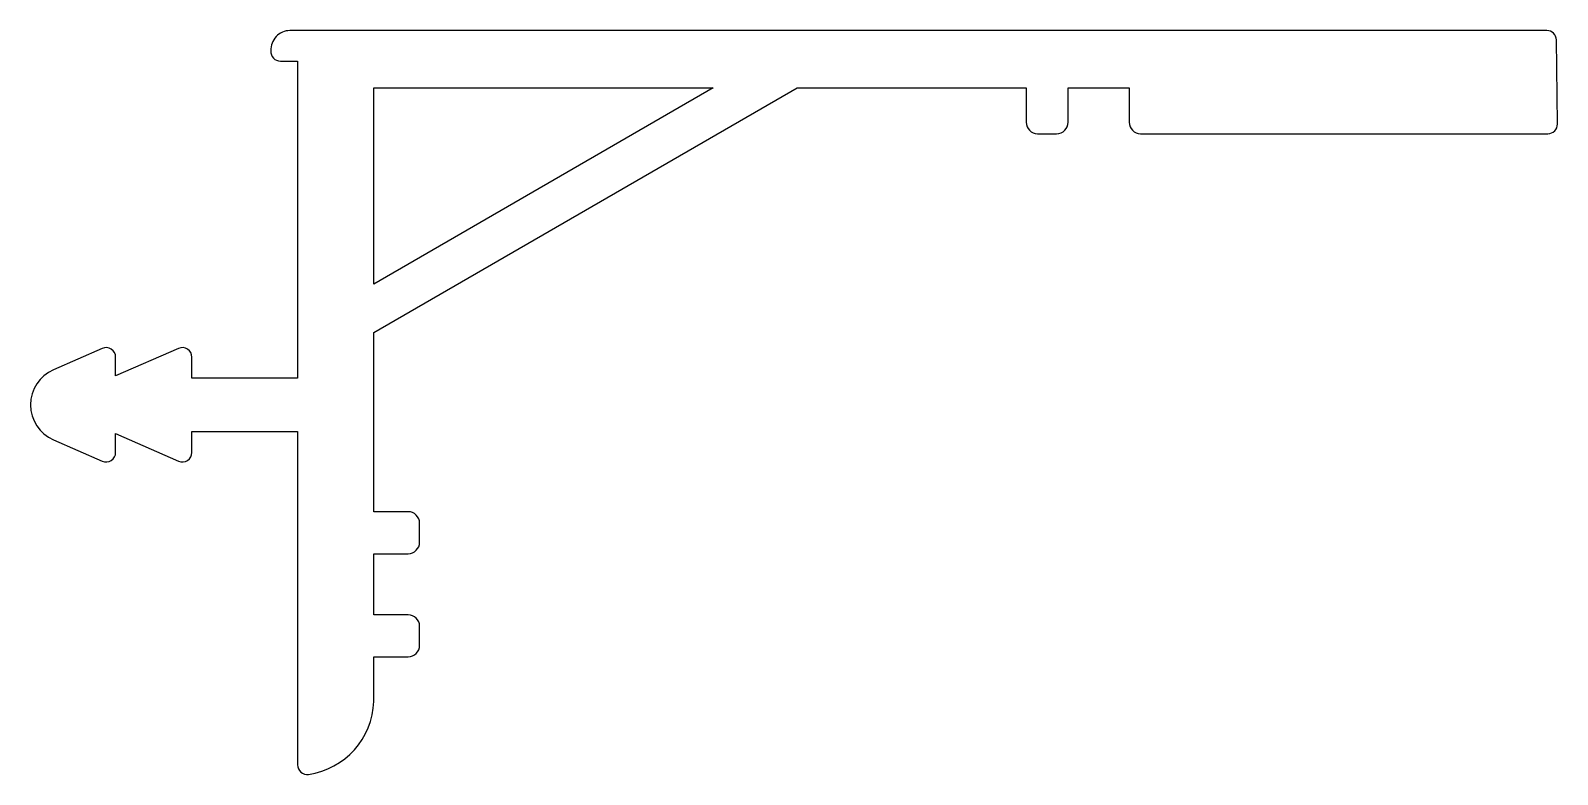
# Model space of a CAD drawing. Extents: x 2371.4 to 2411.5, y 2163.6 to 2183.1.
import ezdxf

# ---------------------------------------------------------------- set-up
doc = ezdxf.new("R2010")
doc.units = 0
doc.layers.get('0').update_dxf_attribs({"linetype": 'CONTINUOUS'})

msp = doc.modelspace()

# ---------------------------------------------------------------- linework, layer by layer
for p, q in [((2411.197, 2183.116), (2378.247, 2183.116)), ((2411.475, 2180.67), (2411.447, 2182.873)), ((2377.997, 2182.316), (2378.447, 2182.316)), ((2378.447, 2182.316), (2378.447, 2174.016)), ((2380.446, 2181.616), (2389.346, 2181.616)), ((2389.346, 2181.616), (2380.446, 2176.478)), ((2380.446, 2176.478), (2380.446, 2181.616)), ((2380.446, 2175.208), (2391.546, 2181.616)), ((2391.546, 2181.616), (2397.546, 2181.616)), ((2397.546, 2181.616), (2397.546, 2180.716)), ((2398.646, 2180.716), (2398.646, 2181.616)), ((2398.646, 2181.616), (2400.246, 2181.616)), ((2400.246, 2181.616), (2400.246, 2180.716)), ((2397.846, 2180.416), (2398.346, 2180.416)), ((2400.546, 2180.416), (2411.225, 2180.416)), ((2380.446, 2170.516), (2380.446, 2175.208)), ((2373.328, 2174.793), (2372.046, 2174.233)), ((2375.328, 2174.793), (2373.678, 2174.071)), ((2373.678, 2174.071), (2373.678, 2174.564)), ((2375.678, 2174.016), (2375.678, 2174.564)), ((2378.447, 2174.016), (2375.678, 2174.016)), ((2372.046, 2172.4), (2373.328, 2171.84)), ((2373.678, 2172.069), (2373.678, 2172.561)), ((2373.678, 2172.561), (2375.328, 2171.84)), ((2375.678, 2172.069), (2375.678, 2172.616)), ((2375.678, 2172.616), (2378.447, 2172.616)), ((2378.447, 2172.616), (2378.447, 2163.884)), ((2381.346, 2170.516), (2380.446, 2170.516)), ((2381.646, 2169.716), (2381.646, 2170.216)), ((2380.446, 2167.816), (2380.446, 2169.416)), ((2380.446, 2169.416), (2381.346, 2169.416)), ((2381.346, 2167.816), (2380.446, 2167.816)), ((2381.646, 2167.016), (2381.646, 2167.516)), ((2380.446, 2165.547), (2380.446, 2166.716)), ((2380.446, 2166.716), (2381.346, 2166.716))]:
    msp.add_line(p, q)
for centre, radius, start, end in [((2378.247, 2182.616), 0.5, 90, 183.3588), ((2411.197, 2182.866), 0.25, 1.4591, 90), ((2377.997, 2182.566), 0.25, 175.2492, 270), ((2397.846, 2180.716), 0.3, 180, 270), ((2398.346, 2180.716), 0.3, 270, 0), ((2400.546, 2180.716), 0.3, 180, 270), ((2411.225, 2180.666), 0.25, 270, 0.7295), ((2373.428, 2174.564), 0.25, 0, 113.6294), ((2375.428, 2174.564), 0.25, 0, 113.6294), ((2372.447, 2173.316), 1, 113.6294, 246.3706), ((2373.428, 2172.069), 0.25, 246.3706, 0), ((2375.428, 2172.069), 0.25, 246.3706, 0), ((2381.346, 2170.216), 0.3, 0, 90), ((2381.346, 2169.716), 0.3, 270, 0), ((2381.346, 2167.516), 0.3, 0, 90), ((2381.346, 2167.016), 0.3, 270, 0), ((2378.447, 2165.616), 2, 278.2132, 358), ((2378.697, 2163.884), 0.25, 180, 278.2132)]:
    msp.add_arc(centre, radius, start, end)

doc.saveas('drawing.dxf')
